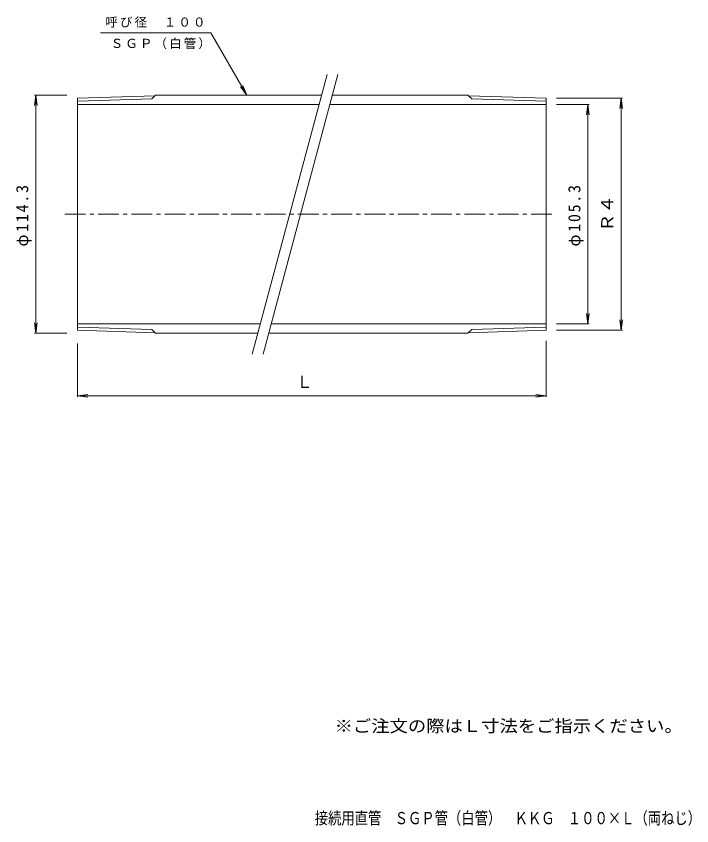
# Model space of a CAD drawing. Units: millimetres, scale not verified. Extents: x -181 to 143, y -229 to 159.
import ezdxf
from ezdxf.enums import TextEntityAlignment as Align

# ---------------------------------------------------------------- set-up
doc = ezdxf.new("R2010")
doc.units = ezdxf.units.MM
doc.header["$LTSCALE"] = 2
doc.linetypes.add('CHAIN1', pattern=[8, 5, -1, 1, -1])
doc.layers.add('0-4_その他', color=7, linetype='Continuous', lineweight=9)
doc.layers.add('0-9', color=2, linetype='Continuous', lineweight=9)
doc.layers.add('F-4_F-4ﾚｲﾔ', color=6, linetype='Continuous')
doc.layers.add('F-5_F-5ﾚｲﾔ', color=2, linetype='Continuous')
doc.styles.add('ＭＳ ゴシック', font='')
doc.styles.get('ＭＳ ゴシック').set_extended_font_data('MS Gothic')

msp = doc.modelspace()

# ---------------------------------------------------------------- linework, layer by layer
at = {"layer": '0-4_その他'}
for p, q in [((-140.95, 151.456), (-87.941, 151.456)), ((-70.621, 121.456), (-87.941, 151.456)), ((-70.621, 121.456), (-73.665, 125.422)), ((-70.621, 121.456), (-72.534, 126.075)), ((-171.984, 121.456), (-172.636, 116.498)), ((-156.984, 121.456), (-172.584, 121.456)), ((-171.984, 7.156), (-171.984, 121.456)), ((-171.984, 121.456), (-171.331, 116.498)), ((78.234, 120.027), (109.834, 120.027)), ((78.234, 116.956), (93.834, 116.956)), ((93.234, 116.956), (92.581, 111.998)), ((93.234, 11.656), (93.234, 116.956)), ((93.234, 116.956), (93.887, 111.998)), ((109.234, 120.027), (108.581, 115.07)), ((109.234, 8.584), (109.234, 120.027)), ((109.234, 120.027), (109.887, 115.07)), ((93.234, 11.656), (92.581, 16.613)), ((93.234, 11.656), (93.887, 16.613)), ((-171.984, 7.156), (-172.636, 12.113)), ((-171.984, 7.156), (-171.331, 12.113)), ((109.234, 8.584), (108.581, 13.542)), ((109.234, 8.584), (109.887, 13.542)), ((78.234, 11.656), (93.834, 11.656)), ((78.234, 8.584), (109.834, 8.584)), ((-156.984, 7.156), (-172.584, 7.156)), ((-151.984, 2.156), (-151.984, -23.444)), ((73.234, 3.584), (73.234, -23.444)), ((-151.984, -22.844), (-147.026, -22.192)), ((-151.984, -22.844), (73.234, -22.844)), ((-151.984, -22.844), (-147.026, -23.497)), ((73.234, -22.844), (68.277, -22.192)), ((73.234, -22.844), (68.277, -23.497))]:
    msp.add_line(p, q, dxfattribs=at)
at = {"layer": '0-9', "color": 7}
for p, q in [((-67.97, -2.844), (-31.984, 131.456)), ((-62.794, -2.844), (-26.808, 131.456))]:
    msp.add_line(p, q, dxfattribs=at)
at = {"layer": '0-9'}
for p, q in [((-114.657, 121.193), (-151.984, 120.027)), ((-29.487, 121.456), (35.645, 121.456)), ((37.434, 119.667), (35.645, 121.456)), ((35.907, 121.193), (73.234, 120.027)), ((-151.984, 120.027), (-151.984, 8.584)), ((-116.184, 119.667), (-151.984, 118.548)), ((-151.984, 116.956), (-35.87, 116.956)), ((-30.693, 116.956), (73.234, 116.956)), ((37.434, 119.667), (73.234, 118.548)), ((73.234, 120.027), (73.234, 8.584)), ((-151.984, 11.656), (-64.085, 11.656)), ((-116.184, 8.945), (-151.984, 10.063)), ((-114.657, 7.418), (-151.984, 8.584)), ((-116.184, 8.945), (-114.395, 7.156)), ((-58.908, 11.656), (73.234, 11.656)), ((37.434, 8.945), (35.645, 7.156)), ((35.907, 7.418), (73.234, 8.584)), ((37.434, 8.945), (73.234, 10.063)), ((-114.395, 7.156), (-65.29, 7.156)), ((-60.114, 7.156), (35.645, 7.156))]:
    msp.add_line(p, q, dxfattribs=at)
at = {"layer": '0-9', "linetype": 'CHAIN1'}
msp.add_line((-158.032, 64.306), (77.842, 64.306), dxfattribs=at)
at = {"layer": '0-9'}
msp.add_lwpolyline([(-116.184, 119.667), (-114.395, 121.456), (-34.664, 121.456)], dxfattribs=at)

# ---------------------------------------------------------------- texts
at = {"layer": '0-4_その他', "color": 2, "style": 'ＭＳ ゴシック', "width": 1.1}
msp.add_text('Ｒ４', height=5.865, rotation=90, dxfattribs=at).set_placement((107.234, 55.806), align=Align.BOTTOM_LEFT)
at = {"layer": '0-4_その他', "color": 2, "style": 'ＭＳ ゴシック'}
msp.add_text('Ｌ', height=5.865, dxfattribs=at).set_placement((-46.889, -20.844), align=Align.BOTTOM_LEFT)
at = {"layer": '0-4_その他', "char_height": 4.399, "attachment_point": 7, "style": 'ＭＳ ゴシック'}
for s, insert in [('\\T1.17;呼び径\u3000１００', (-138.561, 153.892)), ('\\T1.17;ＳＧＰ（白管）', (-135.979, 143.566))]:
    msp.add_mtext(s, dxfattribs=dict(at, insert=insert))
at = {"layer": '0-4_その他', "color": 2, "char_height": 5.865, "attachment_point": 7, "rotation": 90, "style": 'ＭＳ ゴシック'}
for s, insert in [('\\T1.23;\\W0.95;φ114.3', (-173.984, 48.806)), ('\\T1.23;\\W0.95;φ105.3', (91.234, 48.806))]:
    msp.add_mtext(s, dxfattribs=dict(at, insert=insert))
at = {"layer": 'F-4_F-4ﾚｲﾔ', "style": 'ＭＳ ゴシック', "width": 0.8}
msp.add_text('接続用直管\u3000ＳＧＰ管（白管）\u3000ＫＫＧ\u3000１００×Ｌ（両ねじ）', height=5.865, dxfattribs=at).set_placement((-37.97, -230.349), align=Align.BOTTOM_LEFT)
at = {"layer": 'F-5_F-5ﾚｲﾔ', "style": 'ＭＳ ゴシック', "width": 1.1}
msp.add_text('※ご注文の際はＬ寸法をご指示ください。', height=5.865, dxfattribs=at).set_placement((-28.415, -186.114), align=Align.BOTTOM_LEFT)

doc.saveas('drawing.dxf')
